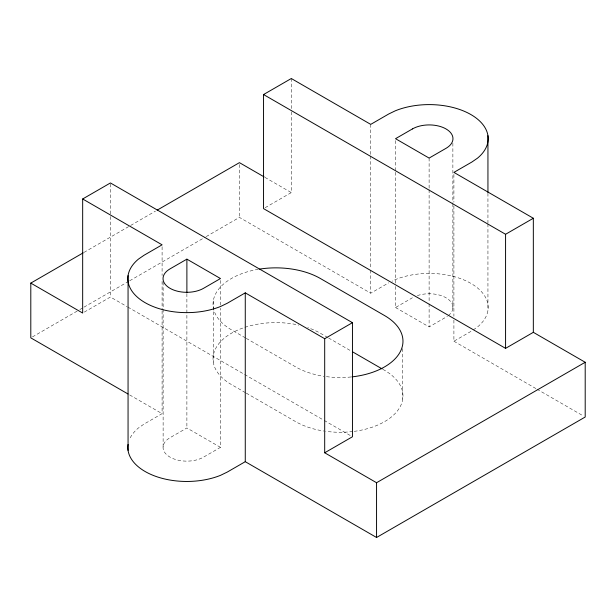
<?xml version="1.0" encoding="UTF-8"?>
<svg xmlns="http://www.w3.org/2000/svg" width="616" height="616" viewBox="0 0 616 616"><rect width="100%" height="100%" fill="white"/><g stroke="black" fill="none" stroke-linecap="round" stroke-linejoin="round"><path stroke-width="0.46" stroke-dasharray="3.08 2.31" d="M473.288 329.883L477.5 326.981A58.951 34.034 0 0 0 470.901 283.391A58.951 34.034 0 0 0 395.403 279.579L392.053 281.204M83.999 252.391L155.486 211.119M32.463 336.898L79.01 310.025M79.841 309.548L83.168 307.623M83.999 307.145L128.883 281.227M129.714 280.75L205.359 237.075M206.191 236.598L239.439 217.402L370.732 293.201L388.704 282.821M84.3 312.104L110.426 297.02L127.058 306.622M265.18 207.677L291.306 192.592L291.306 110.149M162.093 311.018L162.093 413.659L144.113 424.039L138.5 427.904A58.951 34.034 0 0 0 129.845 438.615M220.474 447.362L186.887 427.974L169.993 437.73A23.747 13.714 0 0 0 169.993 457.118A23.747 13.714 0 0 0 203.58 457.118L220.474 447.362L220.474 308.277M395.526 286.417L395.526 307.515L412.42 297.767M395.526 307.515L429.113 326.911L446.007 317.155A23.747 13.714 0 0 0 447.409 316.27M453.907 320.12L453.907 341.226L471.887 330.846M264.965 177.377L291.306 192.592M453.907 341.226L536.174 388.719M537.006 389.197L583.537 416.062M327.758 337.514L320.351 333.241A62.871 36.298 0 0 0 307.761 327.62M328.582 337.991L350.812 350.827M382.913 369.361L384.561 370.308A62.871 36.298 0 0 1 400.462 406.137A62.871 36.298 0 0 1 353.715 431.416M245.438 337.899L231.439 329.814A62.871 36.298 0 0 1 258.666 269.246M246.254 338.369L295.649 366.89A62.871 36.298 0 0 0 323.831 376.284M127.889 307.107L323.346 419.95M324.178 420.428L350.789 435.797M245.438 392.654L231.439 384.569A62.871 36.298 0 0 1 244.028 327.62M246.254 393.124L295.649 421.644A62.871 36.298 0 0 0 323.831 431.038M129.683 394.948L162.093 413.659M487.941 193.224L487.941 222.961M487.941 223.916L487.941 310.425M453.907 174.32L453.907 202.133M453.907 205.975L453.907 316.285M452.875 143.197L452.875 202.664M452.875 203.626L452.875 308.655M429.113 158.081L429.113 188.781M429.113 189.736L429.113 302.926M429.113 303.888L429.113 326.911M402.733 348.625L402.733 399.137M395.526 140.61L395.526 171.302M395.526 172.264L395.526 285.454M370.732 124.378L370.732 155.07M370.732 156.033L370.732 269.223M370.732 270.178L370.732 293.201M291.306 78.517L291.306 109.194M239.439 164.564L239.439 217.402M220.474 280.457L220.474 307.315M213.267 300.985L213.267 362.069M186.887 293.678L186.887 427.974M163.125 282.197L163.125 448.617M162.093 246.754L162.093 275.529M162.093 281.281L162.093 310.064M110.426 183.907L110.426 215.538M110.426 216.501L110.426 297.02M352.822 431.523A62.871 36.298 0 0 1 325.602 431.292M244.891 327.327A62.871 36.298 0 0 1 298.798 325.102M417.34 295.588A23.747 13.714 0 0 1 446.723 298.198A23.747 13.714 0 0 1 448.671 315.323M351.02 376.969A62.871 36.298 0 0 1 325.602 376.538"/><path stroke-width="0.92" d="M82.667 198.976L110.426 182.952L352.452 322.684L352.452 436.759L324.694 452.783L324.694 338.715L245.268 292.854L227.296 303.234L220.597 306.475A58.951 34.034 0 0 1 145.099 302.664A58.951 34.034 0 0 1 138.5 259.074L144.113 255.209L162.093 244.829L82.667 198.976L82.667 313.051L30.8 283.106L30.8 337.861L128.02 393.986M533.333 332.324L505.574 348.356L263.548 208.616L263.548 94.548L291.306 78.517L370.732 124.378L388.704 113.999L395.403 110.757A58.951 34.034 0 0 1 470.901 114.568A58.951 34.034 0 0 1 477.5 158.158L471.887 162.023L453.907 172.395L533.333 218.256L533.333 332.324L585.2 362.27L585.2 417.024L376.561 537.483L245.268 461.684L227.296 472.056L220.597 475.306A58.951 34.034 0 0 1 157.311 476.9A58.951 34.034 0 0 1 128.059 444.459M30.8 283.106L83.168 252.868M157.149 210.156L239.439 162.647L264.141 176.907M186.887 259.151L169.993 268.899A23.747 13.714 0 0 0 169.993 288.296A23.747 13.714 0 0 0 203.58 288.296L220.474 278.54L186.887 259.151L186.887 292.723M324.694 338.715L352.452 322.684M263.548 94.548L505.574 234.28L533.333 218.256M324.694 452.783L376.561 482.728L585.2 362.27M352.452 351.775L382.089 368.884M505.574 234.28L505.574 348.356M487.941 135.666L487.941 192.438M376.561 482.728L376.561 537.483M245.268 292.854L245.268 461.684M128.059 275.629L128.059 450.388M351.929 376.877A62.871 36.298 0 0 0 400.2 351.882A62.871 36.298 0 0 0 384.561 315.561L320.351 278.486A62.871 36.298 0 0 0 259.621 269.092M412.42 128.936L395.526 138.692L429.113 158.081L446.007 148.333A23.747 13.714 0 0 0 446.007 128.936A23.747 13.714 0 0 0 412.42 128.936"/></g></svg>
